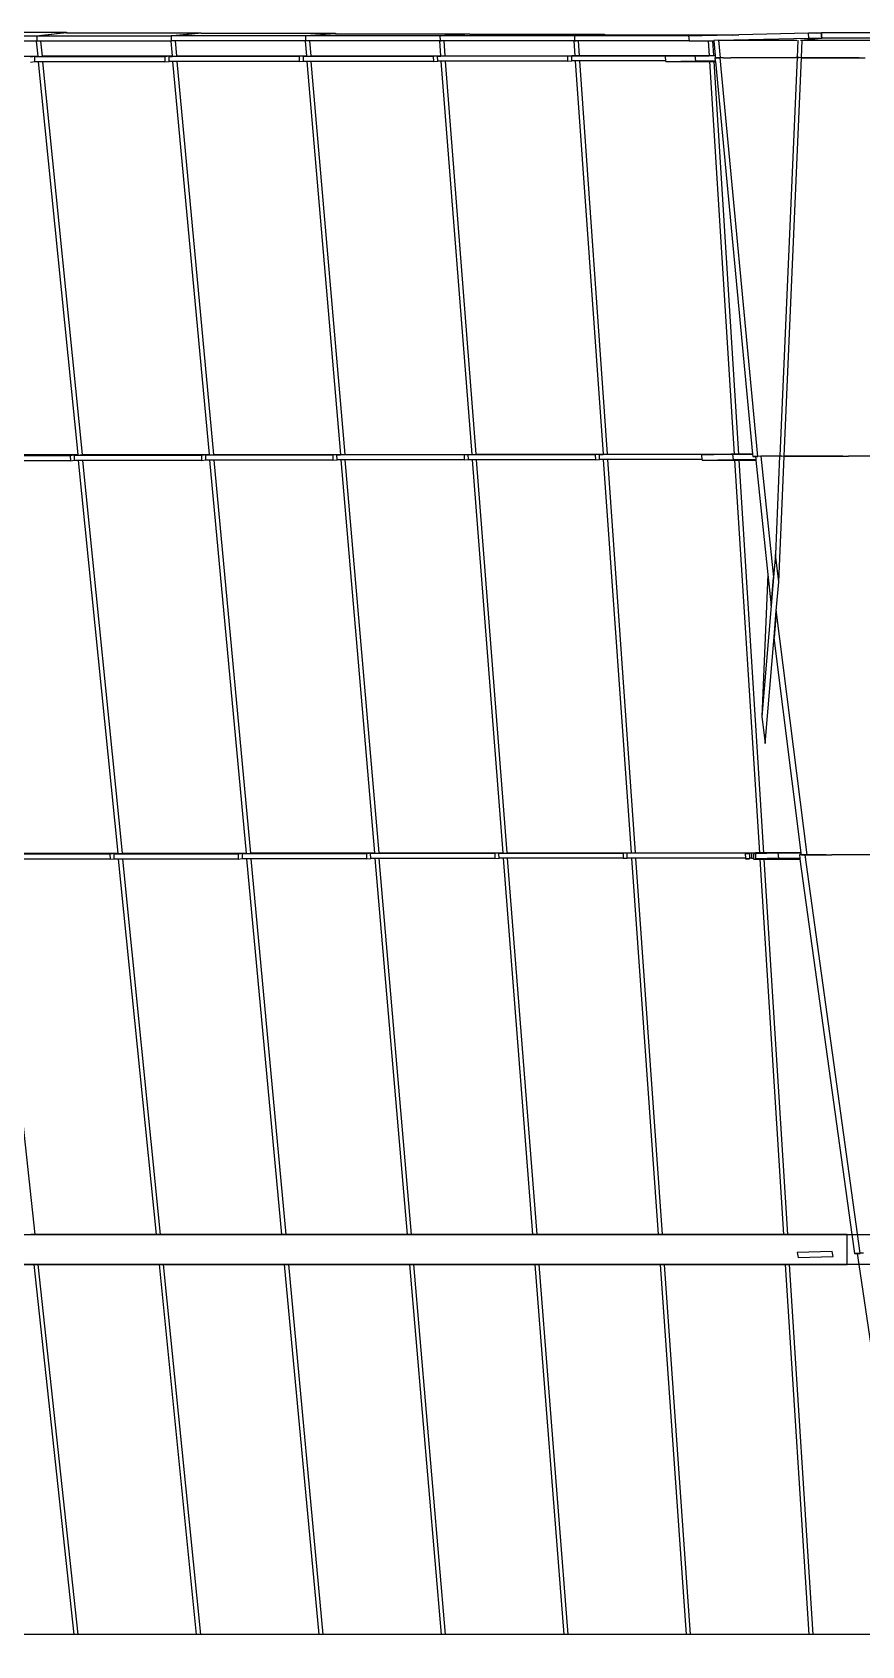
# Model space of a CAD drawing. Header units: millimetres. Extents: x 90964 to 877642, y 656808 to 1438307.
# Drawn here: x 813749 to 822047, y 1261913 to 1278059 of the extents above; entities that cross this region are included whole.
import ezdxf

# ---------------------------------------------------------------- set-up
doc = ezdxf.new("R2010")
doc.units = ezdxf.units.MM
doc.header["$LTSCALE"] = 300
doc.layers.add('ProfileEdges', color=7, linetype='Continuous')
doc.layers.add('SectionCutEdges', color=7, linetype='Continuous')

msp = doc.modelspace()

# ---------------------------------------------------------------- linework, layer by layer
at = {"color": 251}
for p, q in [((813793.6, 1278020), (812448.8, 1278020)), ((812748.1, 1278059.3), (814093, 1278059.3)), ((813843.5, 1278026.5), (813793.6, 1278021)), ((815138.5, 1278021), (813793.6, 1278021)), ((813793.6, 1278021), (813793.6, 1278020)), ((813793.6, 1278020), (813795, 1277971.1)), ((813843.5, 1278026.5), (814093, 1278059.3)), ((814093.1, 1278054.2), (813843.5, 1278026.5)), ((814093, 1278059.3), (814093.1, 1278054.2)), ((814093.1, 1278054.2), (815438, 1278054.2)), ((815188.4, 1278026.5), (815138.4, 1278022)), ((816483.3, 1278022), (815138.4, 1278022)), ((815138.4, 1278022), (815138.5, 1278021)), ((815138.5, 1278021), (815139.6, 1277972.1)), ((815188.4, 1278026.5), (815438, 1278054.2)), ((815438.1, 1278049.1), (815188.4, 1278026.5)), ((815438, 1278054.2), (815438.1, 1278049.1)), ((815438.1, 1278049.1), (816783, 1278049.1)), ((816533.2, 1278026.5), (816483.3, 1278023)), ((817828.1, 1278023), (816483.3, 1278023)), ((816483.3, 1278023), (816483.3, 1278022)), ((816483.3, 1278022), (816484.2, 1277973.1)), ((816533.2, 1278026.5), (816783, 1278049.1)), ((816783.1, 1278044), (816533.2, 1278026.5)), ((816783, 1278049.1), (816783.1, 1278044)), ((816783.1, 1278044), (818128, 1278044)), ((817878.1, 1278026.5), (817828.1, 1278024.1)), ((819173, 1278024.1), (817828.1, 1278024.1)), ((817828.1, 1278024.1), (817828.1, 1278023)), ((817828.1, 1278023), (817828.7, 1277974.1)), ((817878.1, 1278026.5), (818128, 1278044)), ((818128, 1278038.9), (817878.1, 1278026.5)), ((818128, 1278044), (818128, 1278038.9)), ((818128, 1278038.9), (819472.9, 1278038.9)), ((819223, 1278026.5), (819173, 1278025.1)), ((820450.6, 1278025.1), (819173, 1278025.1)), ((819173, 1278025.1), (819173, 1278024.1)), ((819173, 1278024.1), (819173.3, 1277975.1)), ((819223, 1278026.5), (819472.9, 1278038.9)), ((819472.9, 1278033.8), (819223, 1278026.5)), ((819472.9, 1278038.9), (819472.9, 1278033.8)), ((819472.9, 1278033.8), (820817.8, 1278033.8)), ((820752.6, 1278031.9), (820817.8, 1278033.8)), ((820817.8, 1278033.8), (820817.8, 1278033.4)), ((821435.9, 1277980.1), (821646.8, 1277999.1)), ((821599.6, 1278049.1), (821513.9, 1278049.1)), ((821518.4, 1277999.1), (821646.8, 1277999.1)), ((821599.6, 1278049.1), (821645.5, 1278054.2)), ((821645.7, 1278049.1), (821599.6, 1278049.1)), ((822951.5, 1278054.2), (821645.5, 1278054.2)), ((821645.5, 1278054.2), (821645.7, 1278049.1)), ((821646.3, 1278021), (821645.7, 1278049.1)), ((821645.7, 1278049.1), (821646.5, 1278021)), ((821646.3, 1278021), (821646.5, 1278021)), ((821646.7, 1278004.2), (821646.3, 1278021)), ((821646.5, 1278021), (821646.9, 1278004.3)), ((821646.9, 1278004.3), (821646.7, 1278004.2)), ((821646.8, 1277999.1), (821646.7, 1278004.2)), ((821646.9, 1278004.3), (822991.8, 1278004.3)), ((813789.5, 1277970.1), (812539.1, 1277970.1)), ((813789.5, 1277970.1), (813804.5, 1277821.2)), ((813795.3, 1277970.1), (813789.5, 1277970.1)), ((813795.2, 1277971.1), (813795, 1277971.1)), ((813795.3, 1277970.1), (813795.2, 1277971.1)), ((813802.8, 1277971.1), (813795.2, 1277971.1)), ((813802.8, 1277971.1), (813795.3, 1277970.1)), ((813832.8, 1277971.1), (813802.8, 1277971.1)), ((813832.8, 1277971.1), (813847.9, 1277821.7)), ((813883.4, 1277971.1), (813832.8, 1277971.1)), ((815134.5, 1277971.1), (813883.4, 1277971.1)), ((815134.5, 1277971.1), (815134, 1277971)), ((815134, 1277971), (815147.9, 1277821.9)), ((815134.5, 1277971.1), (815139.8, 1277971.1)), ((815139.8, 1277972.1), (815139.6, 1277972.1)), ((815148.8, 1277972.1), (815139.8, 1277971.1)), ((815139.8, 1277971.1), (815139.8, 1277972.1)), ((815148.8, 1277972.1), (815139.8, 1277972.1)), ((815177.3, 1277972.1), (815148.8, 1277972.1)), ((815177.3, 1277972.1), (815191.2, 1277822.6)), ((815227.7, 1277972.1), (815177.3, 1277972.1)), ((816482.7, 1277972.1), (815227.7, 1277972.1)), ((816478.4, 1277971.7), (816482.7, 1277972.1)), ((816478.4, 1277971.7), (816491.2, 1277822.7)), ((816484.4, 1277972.1), (816482.7, 1277972.1)), ((816484.4, 1277973.1), (816484.2, 1277973.1)), ((816495.5, 1277973.1), (816484.4, 1277972.1)), ((816484.4, 1277972.1), (816484.4, 1277973.1)), ((816495.5, 1277973.1), (816484.4, 1277973.1)), ((816521.7, 1277973.1), (816495.5, 1277973.1)), ((816521.7, 1277973.1), (816534.5, 1277823.4)), ((816572, 1277973.1), (816521.7, 1277973.1)), ((817828.2, 1277973.1), (816572, 1277973.1)), ((817822.9, 1277972.6), (817828.2, 1277973.1)), ((817822.9, 1277972.6), (817834.6, 1277823.5)), ((817829, 1277973.1), (817828.2, 1277973.1)), ((817829, 1277974.1), (817828.7, 1277974.1)), ((817829, 1277973.1), (817840, 1277974.1)), ((817829, 1277973.1), (817829, 1277974.1)), ((817840, 1277974.1), (817829, 1277974.1)), ((817841.4, 1277973.9), (817829, 1277973.1)), ((817829, 1277973.1), (817829, 1277973.1)), ((817866.2, 1277974.1), (817840, 1277974.1)), ((817866.2, 1277974.1), (817877.9, 1277824.2)), ((817916.4, 1277974.1), (817866.2, 1277974.1)), ((819173.6, 1277974.1), (817916.4, 1277974.1)), ((819167.4, 1277973.3), (819181.7, 1277974.5)), ((819167.4, 1277973.3), (819177.9, 1277824.3)), ((819173.6, 1277975.1), (819173.3, 1277975.1)), ((819173.6, 1277974.1), (819173.6, 1277975.1)), ((819189.2, 1277975.1), (819173.6, 1277975.1)), ((819181.7, 1277974.5), (819173.6, 1277974.1)), ((819181.7, 1277974.5), (819189.2, 1277975.1)), ((819186, 1277974.7), (819181.7, 1277974.5)), ((819210.6, 1277975.1), (819189.2, 1277975.1)), ((819210.6, 1277975.1), (819221.2, 1277825)), ((819260.8, 1277975.1), (819210.6, 1277975.1)), ((820319.4, 1277975.1), (819260.8, 1277975.1)), ((820319.6, 1277972.1), (820512, 1277972.1)), ((820512, 1277972.1), (820521.3, 1277825)), ((820512, 1277972.1), (820555.3, 1277972.1)), ((820555.3, 1277972.1), (820564.6, 1277825.8)), ((820555.3, 1277972.1), (820568.6, 1277972.1)), ((820618.1, 1277978.8), (821396.9, 1277978.8)), ((821409.4, 1277980), (821401.9, 1277807.2)), ((821434.6, 1277980), (821435.9, 1277980.1)), ((821435.9, 1277980.1), (821444.5, 1277979.3)), ((821444.5, 1277979.3), (822741.8, 1277979.4)), ((821444.5, 1277979.3), (821452.8, 1277978.6)), ((821445.3, 1277804.3), (821452.8, 1277978.6)), ((812554.8, 1277821.2), (813804.5, 1277821.2)), ((813806.2, 1277821.2), (813731.2, 1277810.6)), ((813732.9, 1277760.7), (813775.9, 1277766.8)), ((813774.5, 1277812.9), (813806.3, 1277816.7)), ((815074.4, 1277812.9), (813774.5, 1277812.9)), ((813775.9, 1277766.8), (813774.5, 1277812.9)), ((813776, 1277763), (813775.9, 1277766.8)), ((813809, 1277763), (813776, 1277763)), ((813804.5, 1277821.2), (813806.2, 1277821.2)), ((813806.3, 1277816.7), (813806.2, 1277821.2)), ((813806.3, 1277816.7), (813847.9, 1277821.7)), ((813809, 1277763), (814205, 1273832.8)), ((813851.7, 1277763), (813809, 1277763)), ((813847.9, 1277821.7), (813849.5, 1277821.9)), ((813849.5, 1277821.9), (813898, 1277821.9)), ((813851.7, 1277763), (814247.6, 1273833.4)), ((813909.9, 1277763), (813851.7, 1277763)), ((813898, 1277821.9), (815147.9, 1277821.9)), ((815075.9, 1277763), (813909.9, 1277763)), ((815149.5, 1277821.9), (815074.4, 1277812.9)), ((815074.4, 1277812.9), (815075.9, 1277763)), ((815075.9, 1277763), (815118.9, 1277768.2)), ((815117.7, 1277815.2), (815149.6, 1277818.4)), ((816417.6, 1277815.2), (815117.7, 1277815.2)), ((815118.9, 1277768.2), (815117.7, 1277815.2)), ((815119, 1277765.3), (815118.9, 1277768.2)), ((815151.8, 1277765.3), (815119, 1277765.3)), ((815147.9, 1277821.9), (815149.5, 1277821.9)), ((815149.6, 1277818.4), (815149.5, 1277821.9)), ((815149.6, 1277818.4), (815191.2, 1277822.6)), ((815151.8, 1277765.3), (815518.5, 1273833.6)), ((815194.5, 1277765.3), (815151.8, 1277765.3)), ((815191.2, 1277822.6), (815192.8, 1277822.7)), ((815192.8, 1277822.7), (815241.2, 1277822.7)), ((815194.5, 1277765.3), (815561.1, 1273834.2)), ((815252.5, 1277765.3), (815194.5, 1277765.3)), ((815241.2, 1277822.7), (816491.2, 1277822.7)), ((816418.9, 1277765.3), (815252.5, 1277765.3)), ((816492.7, 1277822.7), (816417.6, 1277815.2)), ((816417.6, 1277815.2), (816418.9, 1277765.3)), ((816418.9, 1277765.3), (816461.9, 1277769.6)), ((816461, 1277817.5), (816492.8, 1277820)), ((817760.9, 1277817.5), (816461, 1277817.5)), ((816461.9, 1277769.6), (816461, 1277817.5)), ((816462, 1277767.5), (816461.9, 1277769.6)), ((816494.6, 1277767.5), (816462, 1277767.5)), ((816491.2, 1277822.7), (816492.7, 1277822.7)), ((816492.8, 1277820), (816492.7, 1277822.7)), ((816492.8, 1277820), (816534.5, 1277823.4)), ((816494.6, 1277767.5), (816832, 1273834.4)), ((816537.3, 1277767.5), (816494.6, 1277767.5)), ((816534.5, 1277823.4), (816536.1, 1277823.5)), ((816536.1, 1277823.5), (816584.5, 1277823.5)), ((816537.3, 1277767.5), (816874.6, 1273835.1)), ((816595.2, 1277767.5), (816537.3, 1277767.5)), ((816584.5, 1277823.5), (817834.6, 1277823.5)), ((817761.9, 1277767.5), (816595.2, 1277767.5)), ((817836, 1277823.5), (817760.9, 1277817.5)), ((817760.9, 1277817.5), (817761.9, 1277767.5)), ((817761.9, 1277767.5), (817805, 1277771)), ((817804.3, 1277819.8), (817836.1, 1277821.7)), ((819104.2, 1277819.8), (817804.3, 1277819.8)), ((817805, 1277771), (817804.3, 1277819.8)), ((817805, 1277769.8), (817805, 1277771)), ((817837.4, 1277769.8), (817805, 1277769.8)), ((817834.6, 1277823.5), (817836, 1277823.5)), ((817836.1, 1277821.7), (817836, 1277823.5)), ((817836.1, 1277821.7), (817877.9, 1277824.2)), ((817837.4, 1277769.8), (818145.5, 1273835.2)), ((817880.1, 1277769.8), (817837.4, 1277769.8)), ((817877.9, 1277824.2), (817879.4, 1277824.3)), ((817879.4, 1277824.3), (817927.7, 1277824.3)), ((817880.1, 1277769.8), (818188.1, 1273835.9)), ((817937.9, 1277769.8), (817880.1, 1277769.8)), ((817927.7, 1277824.3), (819177.9, 1277824.3)), ((819104.9, 1277769.8), (817937.9, 1277769.8)), ((819179.3, 1277824.3), (819104.2, 1277819.8)), ((819104.2, 1277819.8), (819104.9, 1277769.8)), ((819104.9, 1277769.8), (819148, 1277772.4)), ((819147.5, 1277822.1), (819179.3, 1277823.3)), ((820357.6, 1277822.1), (819147.5, 1277822.1)), ((819148, 1277772.4), (819147.5, 1277822.1)), ((819148, 1277772.1), (819148, 1277772.4)), ((819180.2, 1277772.1), (819148, 1277772.1)), ((819177.9, 1277824.3), (819179.3, 1277824.3)), ((819179.3, 1277823.3), (819221.2, 1277825)), ((819179.3, 1277823.3), (819179.3, 1277824.3)), ((819180.2, 1277772.1), (819459, 1273836)), ((819222.9, 1277772.1), (819180.2, 1277772.1)), ((819221.2, 1277825), (819222.7, 1277825)), ((819222.7, 1277825), (819271, 1277825)), ((819222.9, 1277772.1), (819501.7, 1273836.7)), ((819280.7, 1277772.1), (819222.9, 1277772.1)), ((819271, 1277825), (820521.3, 1277825)), ((820085.8, 1277772.1), (819280.7, 1277772.1)), ((820086.5, 1277765.3), (820523.7, 1277765.3)), ((820463, 1277822.7), (820381.9, 1277822.7)), ((820386.9, 1277772.8), (820582.1, 1277772.8)), ((820490.8, 1277823.8), (820463, 1277822.7)), ((820490.8, 1277822.7), (820463, 1277822.7)), ((820490.8, 1277824.4), (820520.9, 1277825)), ((820582, 1277824.4), (820490.8, 1277824.4)), ((820490.8, 1277823.8), (820490.8, 1277824.4)), ((820490.8, 1277822.7), (820490.8, 1277823.8)), ((820582.1, 1277822.7), (820490.8, 1277822.7)), ((820522.6, 1277825), (820520.9, 1277825)), ((820520.9, 1277825), (820522.6, 1277825)), ((820521.3, 1277825), (820522.6, 1277825)), ((820522.6, 1277825), (820564.6, 1277825.8)), ((820522.6, 1277825), (820522.6, 1277825)), ((820523.7, 1277765.3), (820772.6, 1273836.7)), ((820523.7, 1277765.3), (820566.4, 1277765.3)), ((820564.6, 1277825.8), (820566, 1277825.8)), ((820566, 1277825.8), (820581.8, 1277825.8)), ((820566.4, 1277765.3), (820815.2, 1273837.5)), ((820566.4, 1277765.3), (820582.8, 1277765.3)), ((820665.6, 1277803.7), (820633.9, 1277803.7)), ((820665.6, 1277803.7), (820737.9, 1277803.7)), ((821387.8, 1277804.2), (820737.9, 1277803.7)), ((821399.9, 1277807.4), (821228.3, 1273819.2)), ((821272.3, 1273816.7), (821443.8, 1277803.2)), ((821389, 1277806.1), (821387.8, 1277806)), ((821392.7, 1277804.2), (821387.8, 1277804.2)), ((821399.9, 1277807.4), (821389, 1277806.1)), ((821401.6, 1277807.2), (821399.9, 1277807.4)), ((821401.6, 1277807.2), (821401.9, 1277807.2)), ((821422.8, 1277805.4), (821401.6, 1277807.2)), ((821401.9, 1277807.2), (821422.8, 1277805.4)), ((821443.8, 1277803.5), (821422.8, 1277805.4)), ((821443.8, 1277803.4), (821443.8, 1277803.5)), ((821443.8, 1277803.4), (821445.2, 1277803.3)), ((821443.8, 1277803.2), (821443.8, 1277803.4)), ((821445.2, 1277803.3), (821443.8, 1277803.2)), ((821445.2, 1277803.3), (821445.3, 1277803.8)), ((821445.3, 1277804.3), (822022.2, 1277804.2)), ((821445.3, 1277803.8), (821445.3, 1277804.3)), ((822022.2, 1277804.2), (821445.3, 1277803.8)), ((822022.2, 1277804.2), (822083.4, 1277804.2)), ((814128.1, 1273821.9), (812857.4, 1273821.9)), ((812981.7, 1273832.8), (814205, 1273832.8)), ((814206.5, 1273832.8), (814128.1, 1273821.9)), ((814128.1, 1273821.9), (814130, 1273772.1)), ((814170.8, 1273824.3), (814206.7, 1273828.5)), ((815441.5, 1273824.3), (814170.8, 1273824.3)), ((814172.3, 1273777.9), (814170.8, 1273824.3)), ((814205, 1273832.8), (814206.5, 1273832.8)), ((814206.7, 1273828.5), (814206.5, 1273832.8)), ((814206.7, 1273828.5), (814247.6, 1273833.4)), ((814247.6, 1273833.4), (814249.2, 1273833.6)), ((814249.2, 1273833.6), (814295.1, 1273833.6)), ((814295.1, 1273833.6), (815518.5, 1273833.6)), ((815520, 1273833.6), (815441.5, 1273824.3)), ((815441.5, 1273824.3), (815443.2, 1273774.4)), ((815484.2, 1273826.6), (815520.1, 1273830.2)), ((816755, 1273826.6), (815484.2, 1273826.6)), ((815485.5, 1273779.4), (815484.2, 1273826.6)), ((815518.5, 1273833.6), (815520, 1273833.6)), ((815520.1, 1273830.2), (815520, 1273833.6)), ((815520.1, 1273830.2), (815561.1, 1273834.2)), ((815561.1, 1273834.2), (815562.7, 1273834.4)), ((815562.7, 1273834.4), (815608.5, 1273834.4)), ((815608.5, 1273834.4), (816832, 1273834.4)), ((816833.5, 1273834.4), (816755, 1273826.6)), ((816755, 1273826.6), (816756.3, 1273776.6)), ((816797.6, 1273828.9), (816833.5, 1273831.8)), ((818068.4, 1273828.9), (816797.6, 1273828.9)), ((816798.7, 1273780.9), (816797.6, 1273828.9)), ((816832, 1273834.4), (816833.5, 1273834.4)), ((816833.5, 1273831.8), (816874.6, 1273835.1)), ((816833.5, 1273831.8), (816833.5, 1273834.4)), ((816874.6, 1273835.1), (816876.2, 1273835.2)), ((816876.2, 1273835.2), (816921.9, 1273835.2)), ((816921.9, 1273835.2), (818145.5, 1273835.2)), ((818146.9, 1273835.2), (818068.4, 1273828.9)), ((818068.4, 1273828.9), (818069.5, 1273778.9)), ((818111.1, 1273831.2), (818147, 1273833.4)), ((819381.8, 1273831.2), (818111.1, 1273831.2)), ((818111.9, 1273782.3), (818111.1, 1273831.2)), ((818145.5, 1273835.2), (818146.9, 1273835.2)), ((818147, 1273833.4), (818146.9, 1273835.2)), ((818147, 1273833.4), (818188.1, 1273835.9)), ((818188.1, 1273835.9), (818189.6, 1273836)), ((818189.6, 1273836), (818235.4, 1273836)), ((818235.4, 1273836), (819459, 1273836)), ((819460.4, 1273836), (819381.8, 1273831.2)), ((819381.8, 1273831.2), (819382.7, 1273781.2)), ((819424.5, 1273833.5), (819460.4, 1273835)), ((820695.3, 1273833.5), (819424.5, 1273833.5)), ((819425.1, 1273783.8), (819424.5, 1273833.5)), ((819459, 1273836), (819460.4, 1273836)), ((819460.4, 1273835), (819501.7, 1273836.7)), ((819460.4, 1273835), (819460.4, 1273836)), ((819501.7, 1273836.7), (819503.1, 1273836.7)), ((819503.1, 1273836.7), (819548.8, 1273836.7)), ((819548.8, 1273836.7), (820772.6, 1273836.7)), ((820738, 1273835.3), (820695.3, 1273833.5)), ((820695.3, 1273833.5), (820695.3, 1273832.8)), ((820738, 1273835.9), (820767.3, 1273836.5)), ((820955.9, 1273835.9), (820738, 1273835.9)), ((820738, 1273835.3), (820738, 1273835.9)), ((820738, 1273833.9), (820738, 1273835.3)), ((820956, 1273834.4), (820759.3, 1273834.4)), ((820773.9, 1273836.7), (820767.3, 1273836.5)), ((820767.3, 1273836.5), (820773.9, 1273836.6)), ((820772.6, 1273836.7), (820773.9, 1273836.7)), ((820773.9, 1273836.6), (820815.2, 1273837.5)), ((820773.9, 1273836.6), (820773.9, 1273836.7)), ((820815.2, 1273837.5), (820816.6, 1273837.5)), ((820816.6, 1273837.5), (820862.3, 1273837.5)), ((820862.3, 1273837.5), (820955.7, 1273837.5)), ((820984.8, 1273814.2), (820957.9, 1273814.2)), ((821210.5, 1273816.2), (821038.6, 1273816.1)), ((821226.2, 1273819.3), (821183.8, 1272834.4)), ((821219.4, 1273816.2), (821210.5, 1273816.2)), ((821211.5, 1273817.5), (821210.6, 1273817.4)), ((821226.2, 1273819.3), (821211.5, 1273817.5)), ((821216.8, 1272560.9), (821270.8, 1273815.2)), ((821228, 1273819.2), (821226.2, 1273819.3)), ((821228, 1273819.2), (821228.3, 1273819.2)), ((821249.4, 1273817.3), (821228, 1273819.2)), ((821228.3, 1273819.2), (821249.4, 1273817.3)), ((821270.8, 1273815.5), (821249.4, 1273817.3)), ((821270.8, 1273815.5), (821272.2, 1273815.4)), ((821270.8, 1273815.5), (821270.8, 1273815.5)), ((821270.8, 1273815.2), (821270.8, 1273815.5)), ((821272.2, 1273815.4), (821270.8, 1273815.2)), ((821272.2, 1273815.4), (821272.3, 1273815.7)), ((821272.3, 1273816.7), (821857.1, 1273816.2)), ((821272.3, 1273815.7), (821272.3, 1273816.7)), ((821857.1, 1273816.2), (821272.3, 1273815.7)), ((821857.1, 1273816.2), (821916.4, 1273816.1)), ((822566.9, 1273816.8), (821916.4, 1273816.1)), ((814130, 1273772.1), (812999.4, 1273772.1)), ((814130, 1273772.1), (814172.3, 1273777.9)), ((814172.4, 1273774.4), (814172.3, 1273777.9)), ((814209.5, 1273774.4), (814172.4, 1273774.4)), ((814209.5, 1273774.4), (814605.4, 1269844.5)), ((814251.5, 1273774.4), (814209.5, 1273774.4)), ((814251.5, 1273774.4), (814647.3, 1269845.1)), ((814312.2, 1273774.4), (814251.5, 1273774.4)), ((815443.2, 1273774.4), (814312.2, 1273774.4)), ((815443.2, 1273774.4), (815485.5, 1273779.4)), ((815485.6, 1273776.6), (815485.5, 1273779.4)), ((815522.4, 1273776.6), (815485.6, 1273776.6)), ((815522.4, 1273776.6), (815889.1, 1269845.3)), ((815564.4, 1273776.6), (815522.4, 1273776.6)), ((815564.4, 1273776.6), (815931, 1269845.9)), ((815625, 1273776.6), (815564.4, 1273776.6)), ((816756.3, 1273776.6), (815625, 1273776.6)), ((816756.3, 1273776.6), (816798.7, 1273780.9)), ((816798.7, 1273778.9), (816798.7, 1273780.9)), ((816835.4, 1273778.9), (816798.7, 1273778.9)), ((816835.4, 1273778.9), (817172.8, 1269846.1)), ((816877.4, 1273778.9), (816835.4, 1273778.9)), ((816877.4, 1273778.9), (817214.7, 1269846.8)), ((816937.8, 1273778.9), (816877.4, 1273778.9)), ((818069.5, 1273778.9), (816937.8, 1273778.9)), ((818069.5, 1273778.9), (818111.9, 1273782.3)), ((818111.9, 1273781.2), (818111.9, 1273782.3)), ((818148.4, 1273781.2), (818111.9, 1273781.2)), ((818148.4, 1273781.2), (818456.5, 1269846.9)), ((818190.4, 1273781.2), (818148.4, 1273781.2)), ((818190.4, 1273781.2), (818498.4, 1269847.6)), ((818250.7, 1273781.2), (818190.4, 1273781.2)), ((819382.7, 1273781.2), (818250.7, 1273781.2)), ((819382.7, 1273781.2), (819425.1, 1273783.8)), ((819425.1, 1273783.5), (819425.1, 1273783.8)), ((819461.4, 1273783.5), (819425.1, 1273783.5)), ((819461.4, 1273783.5), (819740.2, 1269847.7)), ((819503.4, 1273783.5), (819461.4, 1273783.5)), ((819503.4, 1273783.5), (819782.1, 1269848.4)), ((819563.6, 1273783.5), (819503.4, 1273783.5)), ((820449.1, 1273783.5), (819563.6, 1273783.5)), ((820449.9, 1273776.6), (820775, 1273776.6)), ((820764.8, 1273784.5), (820987.9, 1273784.5)), ((820775, 1273776.6), (821023.9, 1269848.4)), ((820775, 1273776.6), (820817, 1273776.6)), ((820817, 1273776.6), (821065.8, 1269849.2)), ((820817, 1273776.6), (820877.2, 1273776.6)), ((820877.2, 1273776.6), (820988.8, 1273776.6)), ((821107.8, 1272632.7), (821046.8, 1271213.6)), ((821192.2, 1272270), (821191.6, 1272254.3)), ((821169.7, 1271999.9), (821170, 1272007.8)), ((814525.2, 1269833.3), (813283.5, 1269833.3)), ((813368.2, 1269783.4), (813774.8, 1266026.5)), ((813413.2, 1269844.5), (814605.4, 1269844.5)), ((814527.2, 1269783.4), (813431.5, 1269783.4)), ((814606.9, 1269844.5), (814525.2, 1269833.3)), ((814525.2, 1269833.3), (814527.2, 1269783.4)), ((814527.2, 1269783.4), (814568.7, 1269789.1)), ((814567.1, 1269835.6), (814607.1, 1269840.4)), ((815808.7, 1269835.6), (814567.1, 1269835.6)), ((814568.7, 1269789.1), (814567.1, 1269835.6)), ((814568.8, 1269785.7), (814568.7, 1269789.1)), ((814610, 1269785.7), (814568.8, 1269785.7)), ((814605.4, 1269844.5), (814606.9, 1269844.5)), ((814607.1, 1269840.4), (814606.9, 1269844.5)), ((814607.1, 1269840.4), (814647.3, 1269845.1)), ((814610, 1269785.7), (814988.7, 1266026.5)), ((814651.3, 1269785.7), (814610, 1269785.7)), ((814647.3, 1269845.1), (814648.9, 1269845.3)), ((814648.9, 1269845.3), (814696.8, 1269845.3)), ((814651.3, 1269785.7), (815030, 1266026.5)), ((814714.4, 1269785.7), (814651.3, 1269785.7)), ((814696.8, 1269845.3), (815889.1, 1269845.3)), ((815810.5, 1269785.7), (814714.4, 1269785.7)), ((815890.5, 1269845.3), (815808.7, 1269835.6)), ((815808.7, 1269835.6), (815810.5, 1269785.7)), ((815810.5, 1269785.7), (815852.1, 1269790.6)), ((815850.7, 1269838), (815890.7, 1269841.9)), ((817092.3, 1269838), (815850.7, 1269838)), ((815852.1, 1269790.6), (815850.7, 1269838)), ((815852.1, 1269788), (815852.1, 1269790.6)), ((815893.1, 1269788), (815852.1, 1269788)), ((815889.1, 1269845.3), (815890.5, 1269845.3)), ((815890.7, 1269841.9), (815890.5, 1269845.3)), ((815890.7, 1269841.9), (815931, 1269845.9)), ((815893.1, 1269788), (816243.9, 1266026.5)), ((815934.3, 1269788), (815893.1, 1269788)), ((815931, 1269845.9), (815932.5, 1269846.1)), ((815932.5, 1269846.1), (815980.4, 1269846.1)), ((815934.3, 1269788), (816285.2, 1266026.5)), ((815997.4, 1269788), (815934.3, 1269788)), ((815980.4, 1269846.1), (817172.8, 1269846.1)), ((817093.8, 1269788), (815997.4, 1269788)), ((817174.2, 1269846.1), (817092.3, 1269838)), ((817092.3, 1269838), (817093.8, 1269788)), ((817093.8, 1269788), (817135.4, 1269792.2)), ((817134.3, 1269840.3), (817174.3, 1269843.5)), ((818375.9, 1269840.3), (817134.3, 1269840.3)), ((817135.4, 1269792.2), (817134.3, 1269840.3)), ((817135.5, 1269790.3), (817135.4, 1269792.2)), ((817176.2, 1269790.3), (817135.5, 1269790.3)), ((817172.8, 1269846.1), (817174.2, 1269846.1)), ((817174.3, 1269843.5), (817174.2, 1269846.1)), ((817174.3, 1269843.5), (817214.7, 1269846.8)), ((817176.2, 1269790.3), (817499.1, 1266026.5)), ((817217.5, 1269790.3), (817176.2, 1269790.3)), ((817214.7, 1269846.8), (817216.2, 1269846.9)), ((817216.2, 1269846.9), (817264, 1269846.9)), ((817217.5, 1269790.3), (817540.3, 1266026.5)), ((817280.4, 1269790.3), (817217.5, 1269790.3)), ((817264, 1269846.9), (818456.5, 1269846.9)), ((818377.1, 1269790.3), (817280.4, 1269790.3)), ((818457.8, 1269846.9), (818375.9, 1269840.3)), ((818375.9, 1269840.3), (818377.1, 1269790.3)), ((818377.1, 1269790.3), (818418.8, 1269793.7)), ((818417.9, 1269842.6), (818457.9, 1269845.1)), ((819659.5, 1269842.6), (818417.9, 1269842.6)), ((818418.8, 1269793.7), (818417.9, 1269842.6)), ((818418.8, 1269792.7), (818418.8, 1269793.7)), ((818459.4, 1269792.7), (818418.8, 1269792.7)), ((818456.5, 1269846.9), (818457.8, 1269846.9)), ((818457.9, 1269845.1), (818457.8, 1269846.9)), ((818457.9, 1269845.1), (818498.4, 1269847.6)), ((818459.4, 1269792.7), (818754.3, 1266026.5)), ((818500.6, 1269792.7), (818459.4, 1269792.7)), ((818498.4, 1269847.6), (818499.8, 1269847.7)), ((818499.8, 1269847.7), (818547.6, 1269847.7)), ((818500.6, 1269792.7), (818795.5, 1266026.5)), ((818563.5, 1269792.7), (818500.6, 1269792.7)), ((818547.6, 1269847.7), (819740.2, 1269847.7)), ((819660.5, 1269792.7), (818563.5, 1269792.7)), ((819741.5, 1269847.7), (819659.5, 1269842.6)), ((819659.5, 1269842.6), (819660.5, 1269792.7)), ((819660.5, 1269792.7), (819702.1, 1269795.2)), ((819701.5, 1269845), (819741.5, 1269846.7)), ((820943.2, 1269845), (819701.5, 1269845)), ((819702.1, 1269795.2), (819701.5, 1269845)), ((819702.2, 1269795), (819702.1, 1269795.2)), ((819742.6, 1269795), (819702.2, 1269795)), ((819740.2, 1269847.7), (819741.5, 1269847.7)), ((819741.5, 1269846.7), (819782.1, 1269848.4)), ((819741.5, 1269846.7), (819741.5, 1269847.7)), ((819742.6, 1269795), (820009.5, 1266026.5)), ((819783.8, 1269795), (819742.6, 1269795)), ((819782.1, 1269848.4), (819783.5, 1269848.4)), ((819783.5, 1269848.4), (819831.2, 1269848.4)), ((819783.8, 1269795), (820050.7, 1266026.5)), ((819846.6, 1269795), (819783.8, 1269795)), ((819831.2, 1269848.4), (821023.9, 1269848.4)), ((820885.3, 1269795), (819846.6, 1269795)), ((820886.2, 1269788), (820919.8, 1269788)), ((820928.5, 1269789.1), (820919.8, 1269788)), ((820943.8, 1269795), (820928.5, 1269795)), ((820985.2, 1269846.7), (820943.2, 1269845)), ((820943.2, 1269845), (820943.8, 1269795)), ((820943.8, 1269795), (820964.3, 1269795.8)), ((820984.5, 1269838.7), (820963.2, 1269835.6)), ((820963.2, 1269835.6), (820964.3, 1269795.8)), ((820964.3, 1269795.8), (820964.6, 1269785.7)), ((820964.6, 1269785.7), (820984.5, 1269788.6)), ((820964.6, 1269785.7), (821026.5, 1269785.7)), ((820985.2, 1269847.3), (821014, 1269848)), ((821441.7, 1269847.3), (820985.2, 1269847.3)), ((820985.2, 1269846.7), (820985.2, 1269847.3)), ((820985.2, 1269838.7), (820985.2, 1269846.7)), ((821025.1, 1269848.4), (821014, 1269848)), ((821014, 1269848), (821025.1, 1269848.2)), ((821023.9, 1269848.4), (821025.1, 1269848.4)), ((821025.1, 1269848.2), (821065.8, 1269849.2)), ((821025.1, 1269848.2), (821025.1, 1269848.4)), ((821026.5, 1269785.7), (821264.7, 1266026.5)), ((821026.5, 1269785.7), (821067.7, 1269785.7)), ((821065.8, 1269849.2), (821067.1, 1269849.2)), ((821067.1, 1269849.2), (821114.9, 1269849.2)), ((821067.7, 1269785.7), (821305.9, 1266026.5)), ((821067.7, 1269785.7), (821130.4, 1269785.7)), ((821114.9, 1269849.2), (821441.4, 1269849.2)), ((821130.4, 1269785.7), (821429.6, 1269785.7)), ((821441.9, 1269845.3), (821211.1, 1269845.3)), ((821218.3, 1269795.4), (821428.3, 1269795.4)), ((821692.2, 1269828.1), (821484.4, 1269827.9)), ((821498.1, 1269828.3), (821692.2, 1269828.1)), ((821692.2, 1269828.1), (821749, 1269828.1)), ((822404.9, 1269828.8), (821749, 1269828.1)), ((821902.8, 1266026.5), (821948.2, 1266026.5)), ((813764.7, 1265726.5), (814165.1, 1262026.5)), ((813805.2, 1265726.5), (814205.6, 1262026.5)), ((815017.7, 1265726.5), (815390.4, 1262026.5)), ((815058.1, 1265726.5), (815430.9, 1262026.5)), ((816270.6, 1265726.5), (816615.7, 1262026.5)), ((816311.1, 1265726.5), (816656.1, 1262026.5)), ((817523.6, 1265726.5), (817841, 1262026.5)), ((817564, 1265726.5), (817881.4, 1262026.5)), ((818776.5, 1265726.5), (819066.3, 1262026.5)), ((818816.9, 1265726.5), (819106.7, 1262026.5)), ((820029.5, 1265726.5), (820291.5, 1262026.5)), ((820069.9, 1265726.5), (820331.9, 1262026.5)), ((821282.4, 1265726.5), (821516.8, 1262026.5)), ((821322.8, 1265726.5), (821557.2, 1262026.5)), ((822020.5, 1265726.5), (821902.8, 1265726.5)), ((822003.7, 1265838.1), (821974.2, 1265838.2))]:
    msp.add_line(p, q, dxfattribs=at)
at = {"layer": 'ProfileEdges'}
for points in [[(828274.1, 1265726.5), (806231.8, 1265726.5), (806231.8, 1266026.5), (828274.1, 1266026.5)], [(846388.1, 1262026.5), (805925.6, 1262026.5), (805925.6, 1261726.5), (846388.1, 1261726.5)]]:
    msp.add_lwpolyline(points, close=True, dxfattribs=at)
at = {"layer": 'SectionCutEdges', "color": 251}
for p, q in [((820450.6, 1278025.1), (820315.1, 1278022)), ((820315.1, 1278022), (820319.4, 1277975.1)), ((820752.6, 1278031.9), (820450.6, 1278025.1)), ((820618.1, 1277978.8), (821518.4, 1277999.1)), ((820817.8, 1278033.4), (820752.6, 1278031.9)), ((821513.9, 1278049.1), (820817.8, 1278033.4)), ((821518.4, 1277999.1), (821513.9, 1278049.1)), ((820319.4, 1277975.1), (820319.6, 1277972.1)), ((820319.6, 1277972.1), (820568.1, 1277977.7)), ((820618.1, 1277978.8), (820568.1, 1277977.7)), ((820568.1, 1277977.7), (820568.1, 1277977.7)), ((820568.1, 1277977.7), (820568.6, 1277972.1)), ((820568.6, 1277972.1), (820581.8, 1277825.8)), ((820633.9, 1277803.7), (820618.1, 1277978.8)), ((820357.6, 1277822.1), (820081.5, 1277815.2)), ((820081.5, 1277815.2), (820085.8, 1277772.1)), ((820085.8, 1277772.1), (820086.5, 1277765.3)), ((820086.5, 1277765.3), (820386.9, 1277772.8)), ((820381.9, 1277822.7), (820357.6, 1277822.1)), ((820386.9, 1277772.8), (820381.9, 1277822.7)), ((820583.9, 1277802.6), (820579.3, 1277802.5)), ((820579.3, 1277802.5), (820582.1, 1277772.8)), ((820581.8, 1277825.8), (820582, 1277824.4)), ((820582, 1277824.4), (820582.1, 1277822.7)), ((820582.1, 1277822.7), (820583.9, 1277802.6)), ((820582.1, 1277772.8), (820582.8, 1277765.3)), ((820582.8, 1277765.3), (820697, 1276563)), ((820630.5, 1277803.7), (820583.9, 1277802.6)), ((820583.9, 1277802.6), (820630.5, 1277803.7)), ((820630.5, 1277803.7), (820630.5, 1277803.7)), ((821009.2, 1273815.4), (820630.5, 1277803.7)), ((820630.5, 1277803.7), (820632.9, 1277803.7)), ((820633.9, 1277803.7), (820632.9, 1277803.7)), ((820697, 1276563), (820955.7, 1273837.5)), ((820695.3, 1273832.8), (820444.4, 1273826.6)), ((820444.4, 1273826.6), (820449.1, 1273783.5)), ((820738, 1273833.9), (820695.3, 1273832.8)), ((820759.3, 1273834.4), (820738, 1273833.9)), ((820764.8, 1273784.5), (820759.3, 1273834.4)), ((820955.7, 1273837.5), (820955.9, 1273835.9)), ((820955.9, 1273835.9), (820956, 1273834.4)), ((820956, 1273834.4), (820957.9, 1273814.2)), ((820957.9, 1273814.2), (820984.8, 1273814.8)), ((821009.2, 1273815.4), (820984.8, 1273814.8)), ((820984.8, 1273814.8), (821009.2, 1273815.3)), ((820984.8, 1273814.8), (820984.8, 1273814.8)), ((820984.8, 1273814.8), (820984.8, 1273814.2)), ((820984.8, 1273814.2), (820987.9, 1273784.5)), ((821038.6, 1273816.1), (821009.2, 1273815.4)), ((821009.2, 1273815.3), (821009.2, 1273815.4)), ((821038.6, 1273816.1), (821164.5, 1272606.3)), ((820449.1, 1273783.5), (820449.9, 1273776.6)), ((820449.9, 1273776.6), (820764.8, 1273784.5)), ((820987.9, 1273784.5), (820988.8, 1273776.6)), ((820988.8, 1273776.6), (821107.8, 1272632.7)), ((821183.8, 1272834.4), (821164.5, 1272606.3)), ((821216.8, 1272560.9), (821183.8, 1272834.4)), ((821107.8, 1272632.7), (821140.4, 1272320.2)), ((821164.5, 1272606.3), (821140.4, 1272320.6)), ((821140.6, 1272318), (821165, 1272601.8)), ((821164.5, 1272606.3), (821165, 1272601.8)), ((821192.2, 1272270), (821216.8, 1272560.9)), ((821140.4, 1272320.2), (821046.8, 1271213.6)), ((821140.4, 1272320.2), (821140.4, 1272320.6)), ((821140.4, 1272320.2), (821140.6, 1272318)), ((821191.6, 1272254.3), (821169.7, 1271999.9)), ((821170, 1272007.8), (821192.2, 1272270)), ((821191.6, 1272254.3), (821498.1, 1269828.3)), ((821079.7, 1270940.1), (821170, 1272007.8)), ((821441.4, 1269849.2), (821169.7, 1271999.9)), ((821046.8, 1271213.6), (821079.7, 1270940.1)), ((820928.5, 1269839.1), (820880.2, 1269838)), ((820880.2, 1269838), (820885.3, 1269795)), ((820885.3, 1269795), (820886.2, 1269788)), ((820928.5, 1269789.1), (820886.2, 1269788)), ((820928.5, 1269795), (820928.5, 1269839.1)), ((820928.5, 1269789.1), (820928.5, 1269795)), ((820984.5, 1269838.7), (820984.5, 1269788.6)), ((820985.2, 1269838.7), (820984.5, 1269838.7)), ((821218.3, 1269795.4), (820984.5, 1269788.6)), ((821211.1, 1269845.3), (820985.2, 1269838.7)), ((821218.3, 1269795.4), (821211.1, 1269845.3)), ((821444.2, 1269826.9), (821424, 1269826.4)), ((821424, 1269826.4), (821428.3, 1269795.4)), ((821428.3, 1269795.4), (821429.6, 1269785.7)), ((821429.6, 1269785.7), (821948.2, 1266026.5)), ((821441.7, 1269847.3), (821441.4, 1269849.2)), ((821441.9, 1269845.3), (821441.7, 1269847.3)), ((821444.2, 1269826.9), (821441.9, 1269845.3)), ((821480.8, 1269827.9), (821444.2, 1269826.9)), ((821444.3, 1269826.9), (821444.2, 1269826.9)), ((821444.3, 1269826.9), (821480.8, 1269827.9)), ((822031, 1265839.7), (821480.8, 1269827.9)), ((821480.8, 1269827.9), (821480.8, 1269827.9)), ((821480.8, 1269827.9), (821484.4, 1269827.9)), ((821484.4, 1269827.9), (821498.1, 1269828.3)), ((813774.8, 1266026.5), (813733.5, 1266026.5)), ((813818, 1266026.5), (813774.8, 1266026.5)), ((813826.9, 1266026.5), (813818, 1266026.5)), ((814988.7, 1266026.5), (813826.9, 1266026.5)), ((815030, 1266026.5), (814988.7, 1266026.5)), ((815073.1, 1266026.5), (815030, 1266026.5)), ((815082, 1266026.5), (815073.1, 1266026.5)), ((816243.9, 1266026.5), (815082, 1266026.5)), ((816285.2, 1266026.5), (816243.9, 1266026.5)), ((816328.2, 1266026.5), (816285.2, 1266026.5)), ((816337, 1266026.5), (816328.2, 1266026.5)), ((817499.1, 1266026.5), (816337, 1266026.5)), ((817540.3, 1266026.5), (817499.1, 1266026.5)), ((817583.3, 1266026.5), (817540.3, 1266026.5)), ((817592.1, 1266026.5), (817583.3, 1266026.5)), ((818754.3, 1266026.5), (817592.1, 1266026.5)), ((818795.5, 1266026.5), (818754.3, 1266026.5)), ((818838.4, 1266026.5), (818795.5, 1266026.5)), ((818847.2, 1266026.5), (818838.4, 1266026.5)), ((820009.5, 1266026.5), (818847.2, 1266026.5)), ((820050.7, 1266026.5), (820009.5, 1266026.5)), ((820093.5, 1266026.5), (820050.7, 1266026.5)), ((820102.3, 1266026.5), (820093.5, 1266026.5)), ((821264.7, 1266026.5), (820102.3, 1266026.5)), ((821305.9, 1266026.5), (821264.7, 1266026.5)), ((821348.6, 1266026.5), (821305.9, 1266026.5)), ((821357.4, 1266026.5), (821348.6, 1266026.5)), ((821902.8, 1266026.5), (821357.4, 1266026.5)), ((821902.8, 1265726.5), (821902.8, 1266026.5)), ((821948.2, 1266026.5), (821974.2, 1265838.2)), ((812617.9, 1265726.5), (813764.7, 1265726.5)), ((813764.7, 1265726.5), (813805.2, 1265726.5)), ((813805.2, 1265726.5), (813836.6, 1265726.5)), ((813836.6, 1265726.5), (813870.7, 1265726.5)), ((813870.7, 1265726.5), (815017.7, 1265726.5)), ((815017.7, 1265726.5), (815058.1, 1265726.5)), ((815058.1, 1265726.5), (815091.4, 1265726.5)), ((815091.4, 1265726.5), (815123.6, 1265726.5)), ((815123.6, 1265726.5), (816270.6, 1265726.5)), ((816270.6, 1265726.5), (816311.1, 1265726.5)), ((816311.1, 1265726.5), (816346.1, 1265726.5)), ((816346.1, 1265726.5), (816376.4, 1265726.5)), ((816376.4, 1265726.5), (817523.6, 1265726.5)), ((817523.6, 1265726.5), (817564, 1265726.5)), ((817564, 1265726.5), (817600.8, 1265726.5)), ((817600.8, 1265726.5), (817629.2, 1265726.5)), ((817629.2, 1265726.5), (818776.5, 1265726.5)), ((818776.5, 1265726.5), (818816.9, 1265726.5)), ((818816.9, 1265726.5), (818855.6, 1265726.5)), ((818855.6, 1265726.5), (818882.1, 1265726.5)), ((818882.1, 1265726.5), (820029.5, 1265726.5)), ((820029.5, 1265726.5), (820069.9, 1265726.5)), ((820069.9, 1265726.5), (820110.3, 1265726.5)), ((820110.3, 1265726.5), (820134.9, 1265726.5)), ((820134.9, 1265726.5), (821282.4, 1265726.5)), ((821282.4, 1265726.5), (821322.8, 1265726.5)), ((821322.8, 1265726.5), (821365, 1265726.5)), ((821365, 1265726.5), (821387.8, 1265726.5)), ((821387.8, 1265726.5), (821902.8, 1265726.5)), ((821752.3, 1265857), (821402.3, 1265847)), ((821402.3, 1265847), (821410.1, 1265797.1)), ((821410.1, 1265797.1), (821760.1, 1265807.1)), ((821760.1, 1265807.1), (821752.3, 1265857)), ((821974.2, 1265838.2), (822003.5, 1265838.9)), ((822031, 1265839.7), (822003.5, 1265839)), ((822003.5, 1265838.9), (822031, 1265839.6)), ((822003.5, 1265838.9), (822003.5, 1265839)), ((822003.7, 1265838.1), (822003.5, 1265838.9)), ((822020.5, 1265726.5), (822003.7, 1265838.1)), ((822156.2, 1264828.3), (822020.5, 1265726.5)), ((822063.6, 1265840.6), (822031, 1265839.7)), ((822031, 1265839.6), (822031, 1265839.7)), ((814165.1, 1262026.5), (813034.5, 1262026.5)), ((814205.6, 1262026.5), (814165.1, 1262026.5)), ((814250.5, 1262026.5), (814205.6, 1262026.5)), ((814259.6, 1262026.5), (814250.5, 1262026.5)), ((815390.4, 1262026.5), (814259.6, 1262026.5)), ((815430.9, 1262026.5), (815390.4, 1262026.5)), ((815475.6, 1262026.5), (815430.9, 1262026.5)), ((815484.8, 1262026.5), (815475.6, 1262026.5)), ((816615.7, 1262026.5), (815484.8, 1262026.5)), ((816656.1, 1262026.5), (816615.7, 1262026.5)), ((816700.8, 1262026.5), (816656.1, 1262026.5)), ((816710, 1262026.5), (816700.8, 1262026.5)), ((817841, 1262026.5), (816710, 1262026.5)), ((817881.4, 1262026.5), (817841, 1262026.5)), ((817926, 1262026.5), (817881.4, 1262026.5)), ((817935.2, 1262026.5), (817926, 1262026.5)), ((819066.3, 1262026.5), (817935.2, 1262026.5)), ((819106.7, 1262026.5), (819066.3, 1262026.5)), ((819151.2, 1262026.5), (819106.7, 1262026.5)), ((819160.3, 1262026.5), (819151.2, 1262026.5)), ((820291.5, 1262026.5), (819160.3, 1262026.5)), ((820331.9, 1262026.5), (820291.5, 1262026.5)), ((820376.4, 1262026.5), (820331.9, 1262026.5)), ((820385.5, 1262026.5), (820376.4, 1262026.5)), ((821516.8, 1262026.5), (820385.5, 1262026.5)), ((821557.2, 1262026.5), (821516.8, 1262026.5)), ((821601.6, 1262026.5), (821557.2, 1262026.5)), ((821610.7, 1262026.5), (821601.6, 1262026.5)), ((822558.3, 1262026.5), (821610.7, 1262026.5))]:
    msp.add_line(p, q, dxfattribs=at)

doc.saveas('drawing.dxf')
